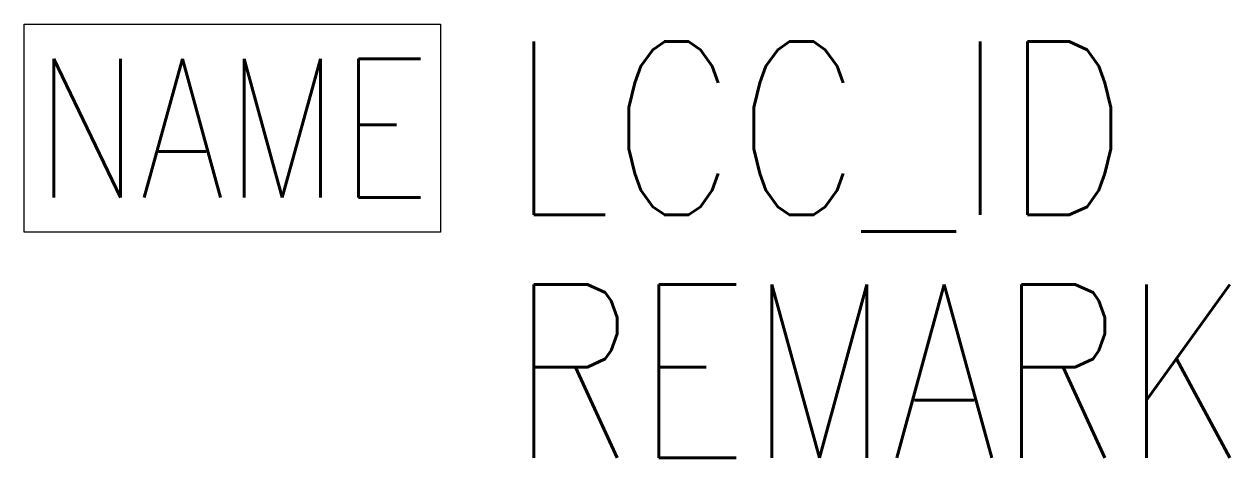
# Model space of a CAD drawing. Header units: millimetres. Extents: x -300 to 1437, y -487 to 138.
import ezdxf
from ezdxf.enums import TextEntityAlignment as Align

# ---------------------------------------------------------------- set-up
doc = ezdxf.new("R2010")
doc.units = ezdxf.units.MM
doc.header["$LTSCALE"] = 50
for name, color, linetype in [('LG_LCC', 7, 'CONTINUOUS'), ('LG_TEXT_LCC_id', 7, 'CONTINUOUS'), ('LG_TEXT_LCC_remark', 7, 'CONTINUOUS')]:
    doc.layers.add(name, color=color, linetype=linetype)
doc.styles.add('ROMANS', font='romans.shx', dxfattribs={"width": 0.8})

msp = doc.modelspace()

# ---------------------------------------------------------------- linework, layer by layer
at = {"layer": 'LG_LCC', "linetype": 'Continuous'}
msp.add_lwpolyline([(300, -162), (-300, -162), (-300, 138), (300, 138)], close=True, dxfattribs=at)

# ---------------------------------------------------------------- texts
at = {"layer": 'LG_LCC', "linetype": 'Continuous', "style": 'ROMANS', "width": 0.8}
msp.add_attdef('NAME', text='LCC', height=200, dxfattribs=at).set_placement((0, -12), align=Align.MIDDLE_CENTER)
at = {"layer": 'LG_TEXT_LCC_id', "style": 'ROMANS', "width": 0.8}
msp.add_attdef('LCC_ID', (400, -137), 'AAAA.ZZ.SS.A??', height=250, dxfattribs=at)
at = {"layer": 'LG_TEXT_LCC_remark', "style": 'ROMANS', "width": 0.8}
msp.add_attdef('REMARK', (400, -487), '', height=250, dxfattribs=at)

doc.saveas('drawing.dxf')
